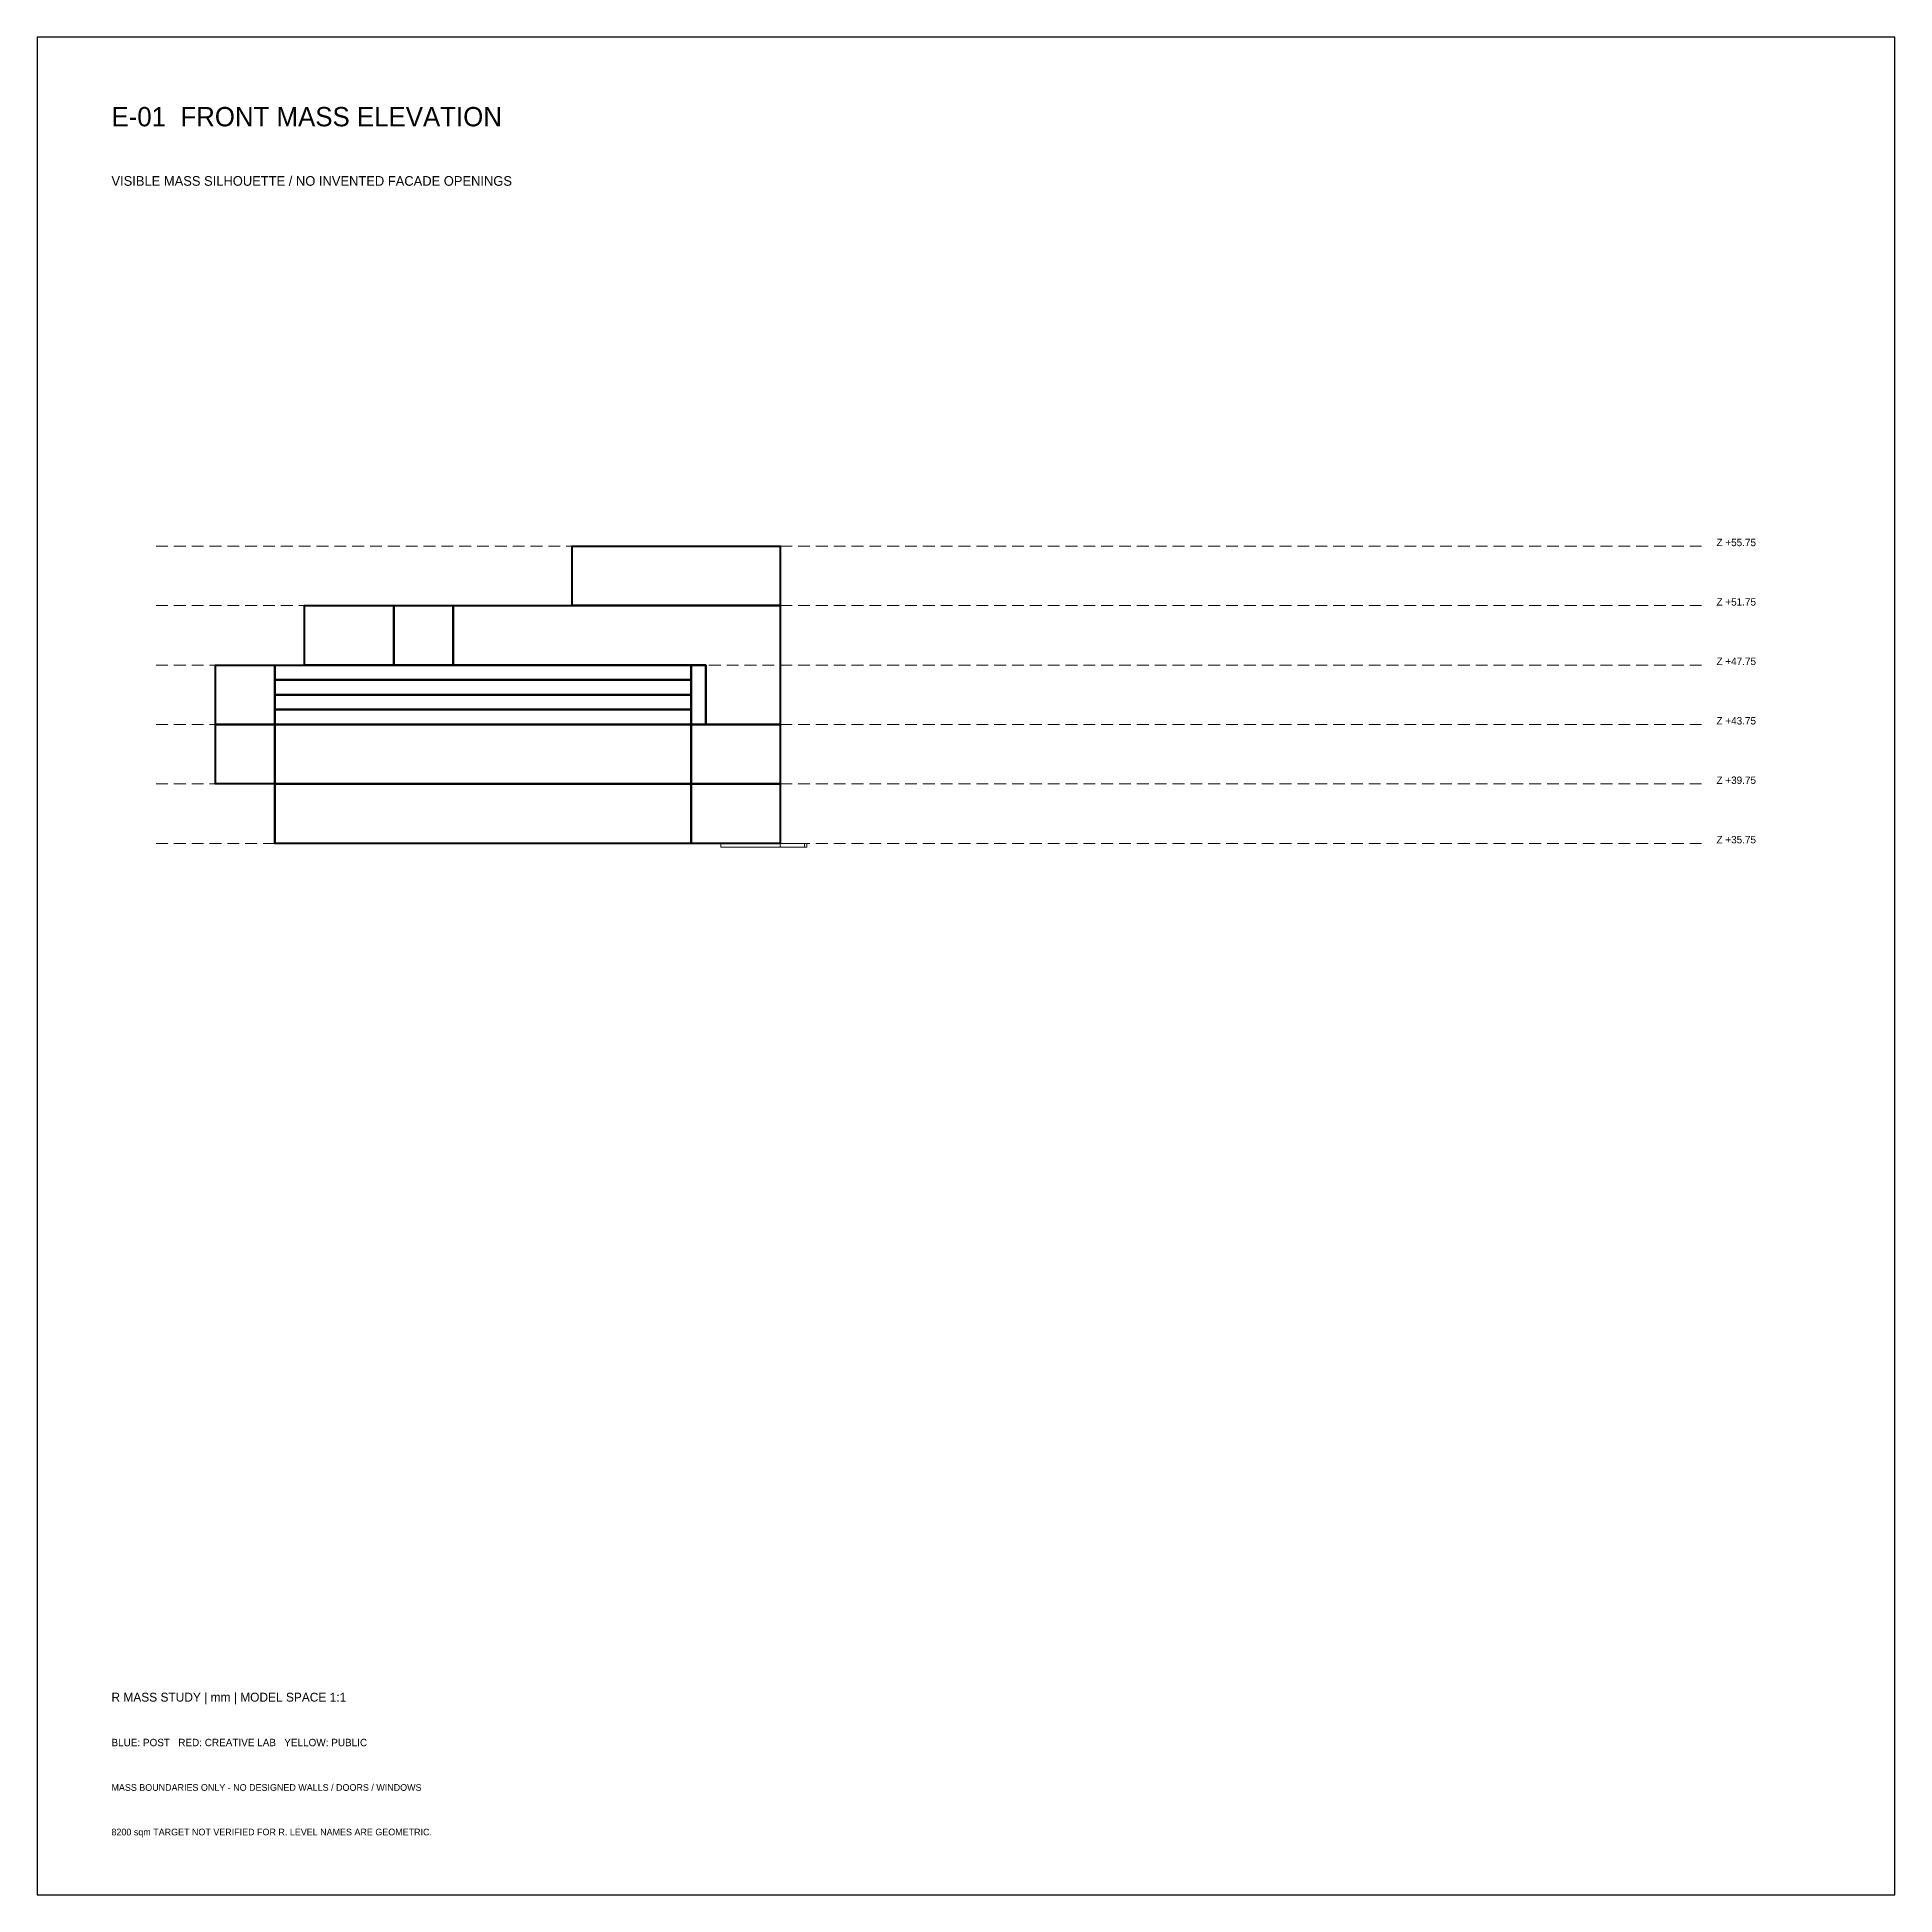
# Model space of a CAD drawing. Header units: millimetres. Extents: x -33468 to 375000, y -515000 to 30000.
# Drawn here: x -30000 to 95000, y -515000 to -390000 of the extents above; entities that cross this region are included whole.
import ezdxf

# ---------------------------------------------------------------- set-up
doc = ezdxf.new("R2010")
doc.units = ezdxf.units.MM
doc.linetypes.add('R_DASHED', pattern=[1200, 800, -400])
for name, color, linetype, lineweight in [('DATUM', 8, 'R_DASHED', 13), ('FRAME', 7, 'Continuous', 25), ('LAB', 1, 'Continuous', 40), ('POST', 5, 'Continuous', 40), ('PUBLIC', 2, 'Continuous', 18), ('TEXT', 7, 'Continuous', 18)]:
    doc.layers.add(name, color=color, linetype=linetype, lineweight=lineweight)

msp = doc.modelspace()

# ---------------------------------------------------------------- linework, layer by layer
at = {"layer": 'DATUM'}
for points in [[(-22000, -424250), (82000, -424250)], [(-22000, -428250), (82000, -428250)], [(-22000, -432250), (82000, -432250)], [(-22000, -436250), (82000, -436250)], [(-22000, -440250), (82000, -440250)], [(-22000, -444250), (82000, -444250)]]:
    msp.add_lwpolyline(points, dxfattribs=at)
at = {"layer": 'FRAME'}
msp.add_lwpolyline([(-30000, -515000), (95000, -515000), (95000, -390000), (-30000, -390000)], close=True, dxfattribs=at)
at = {"layer": 'LAB'}
for points in [[(7000, -424250), (7500, -424250), (8000, -424250), (8500, -424250), (9000, -424250), (9500, -424250), (10000, -424250), (10500, -424250), (11000, -424250), (14000, -424250), (14000, -424250), (15000, -424250), (16000, -424250), (20000, -424250), (20000, -428250), (16000, -428250), (15000, -428250), (14000, -428250), (14000, -428250), (11000, -428250), (10500, -428250), (10000, -428250), (9500, -428250), (9000, -428250), (8500, -428250), (8000, -428250), (7500, -428250), (7000, -428250), (6500, -428250), (6000, -428250), (6000, -424250), (6500, -424250)], [(-6000, -428250), (-6000, -432250), (-8000, -432250), (-12000, -432250), (-12000, -428250), (-8000, -428250)], [(-6000, -432250), (-6000, -428250), (-5000, -428250), (-3000, -428250), (-2000, -428250), (-2000, -432250), (-3000, -432250), (-5000, -432250)], [(2500, -432250), (2000, -432250), (1500, -432250), (1000, -432250), (500, -432250), (0, -432250), (-500, -432250), (-1000, -432250), (-2000, -432250), (-2000, -428250), (-1000, -428250), (-500, -428250), (0, -428250), (500, -428250), (1000, -428250), (1500, -428250), (2000, -428250), (2500, -428250), (3000, -428250), (3500, -428250), (4000, -428250), (4500, -428250), (5000, -428250), (5500, -428250), (6000, -428250), (6500, -428250), (7000, -428250), (7500, -428250), (8000, -428250), (8500, -428250), (9000, -428250), (9500, -428250), (10000, -428250), (10500, -428250), (11000, -428250), (14000, -428250), (14000, -428250), (15000, -428250), (16000, -428250), (20000, -428250), (20000, -432250), (20000, -433250), (20000, -434250), (20000, -435250), (20000, -436250), (16000, -436250), (15000, -436250), (15000, -435250), (15000, -434250), (15000, -433250), (15000, -432250), (14000, -432250), (14000, -432250), (11000, -432250), (10500, -432250), (10000, -432250), (9500, -432250), (9000, -432250), (8500, -432250), (8000, -432250), (7500, -432250), (7000, -432250), (6500, -432250), (6000, -432250), (5500, -432250), (5000, -432250), (4500, -432250), (4000, -432250), (3500, -432250), (3000, -432250)], [(14000, -436250), (14000, -435250), (14000, -434250), (14000, -433250), (14000, -432250), (15000, -432250), (15000, -433250), (15000, -434250), (15000, -435250), (15000, -436250)]]:
    msp.add_lwpolyline(points, close=True, dxfattribs=at)
at = {"layer": 'POST'}
for points in [[(-18000, -434250), (-18000, -433250), (-18000, -432250), (-14000, -432250), (-14000, -432250), (-14000, -433250), (-14000, -434250), (-14000, -435250), (-14000, -436250), (-14000, -436250), (-18000, -436250), (-18000, -435250)], [(-1000, -433250), (-2000, -433250), (-3000, -433250), (-5000, -433250), (-6000, -433250), (-8000, -433250), (-12000, -433250), (-14000, -433250), (-14000, -432250), (-12000, -432250), (-8000, -432250), (-6000, -432250), (-5000, -432250), (-3000, -432250), (-2000, -432250), (-1000, -432250), (-500, -432250), (0, -432250), (500, -432250), (1000, -432250), (1500, -432250), (2000, -432250), (2500, -432250), (3000, -432250), (3500, -432250), (4000, -432250), (4500, -432250), (5000, -432250), (5500, -432250), (6000, -432250), (6500, -432250), (7000, -432250), (7500, -432250), (8000, -432250), (8500, -432250), (9000, -432250), (9500, -432250), (10000, -432250), (10500, -432250), (11000, -432250), (14000, -432250), (14000, -432250), (14000, -433250), (14000, -433250), (11000, -433250), (10500, -433250), (10000, -433250), (9500, -433250), (9000, -433250), (8500, -433250), (8000, -433250), (7500, -433250), (7000, -433250), (6500, -433250), (6000, -433250), (5500, -433250), (5000, -433250), (4500, -433250), (4000, -433250), (3500, -433250), (3000, -433250), (2500, -433250), (2000, -433250), (1500, -433250), (1000, -433250), (500, -433250), (0, -433250), (-500, -433250)], [(-1000, -434250), (-2000, -434250), (-3000, -434250), (-5000, -434250), (-6000, -434250), (-8000, -434250), (-12000, -434250), (-14000, -434250), (-14000, -433250), (-12000, -433250), (-8000, -433250), (-6000, -433250), (-5000, -433250), (-3000, -433250), (-2000, -433250), (-1000, -433250), (-500, -433250), (0, -433250), (500, -433250), (1000, -433250), (1500, -433250), (2000, -433250), (2500, -433250), (3000, -433250), (3500, -433250), (4000, -433250), (4500, -433250), (5000, -433250), (5500, -433250), (6000, -433250), (6500, -433250), (7000, -433250), (7500, -433250), (8000, -433250), (8500, -433250), (9000, -433250), (9500, -433250), (10000, -433250), (10500, -433250), (11000, -433250), (14000, -433250), (14000, -433250), (14000, -434250), (14000, -434250), (11000, -434250), (10500, -434250), (10000, -434250), (9500, -434250), (9000, -434250), (8500, -434250), (8000, -434250), (7500, -434250), (7000, -434250), (6500, -434250), (6000, -434250), (5500, -434250), (5000, -434250), (4500, -434250), (4000, -434250), (3500, -434250), (3000, -434250), (2500, -434250), (2000, -434250), (1500, -434250), (1000, -434250), (500, -434250), (0, -434250), (-500, -434250)], [(-1000, -435250), (-2000, -435250), (-3000, -435250), (-5000, -435250), (-6000, -435250), (-8000, -435250), (-12000, -435250), (-14000, -435250), (-14000, -434250), (-12000, -434250), (-8000, -434250), (-6000, -434250), (-5000, -434250), (-3000, -434250), (-2000, -434250), (-1000, -434250), (-500, -434250), (0, -434250), (500, -434250), (1000, -434250), (1500, -434250), (2000, -434250), (2500, -434250), (3000, -434250), (3500, -434250), (4000, -434250), (4500, -434250), (5000, -434250), (5500, -434250), (6000, -434250), (6500, -434250), (7000, -434250), (7500, -434250), (8000, -434250), (8500, -434250), (9000, -434250), (9500, -434250), (10000, -434250), (10500, -434250), (11000, -434250), (14000, -434250), (14000, -434250), (14000, -435250), (14000, -435250), (11000, -435250), (10500, -435250), (10000, -435250), (9500, -435250), (9000, -435250), (8500, -435250), (8000, -435250), (7500, -435250), (7000, -435250), (6500, -435250), (6000, -435250), (5500, -435250), (5000, -435250), (4500, -435250), (4000, -435250), (3500, -435250), (3000, -435250), (2500, -435250), (2000, -435250), (1500, -435250), (1000, -435250), (500, -435250), (0, -435250), (-500, -435250)], [(-18000, -438125), (-18000, -438088), (-18000, -438062), (-18000, -438025), (-18000, -438000), (-18000, -437962), (-18000, -437938), (-18000, -437900), (-18000, -437875), (-18000, -437838), (-18000, -437812), (-18000, -437775), (-18000, -437750), (-18000, -437712), (-18000, -437688), (-18000, -437650), (-18000, -437625), (-18000, -437588), (-18000, -437562), (-18000, -437525), (-18000, -437500), (-18000, -437500), (-18000, -437462), (-18000, -437438), (-18000, -437400), (-18000, -437375), (-18000, -437338), (-18000, -437312), (-18000, -437275), (-18000, -437250), (-18000, -437250), (-18000, -437212), (-18000, -437188), (-18000, -437150), (-18000, -437125), (-18000, -437088), (-18000, -437062), (-18000, -437025), (-18000, -437000), (-18000, -436962), (-18000, -436938), (-18000, -436900), (-18000, -436875), (-18000, -436838), (-18000, -436812), (-18000, -436775), (-18000, -436750), (-18000, -436712), (-18000, -436688), (-18000, -436650), (-18000, -436625), (-18000, -436588), (-18000, -436562), (-18000, -436525), (-18000, -436500), (-18000, -436500), (-18000, -436462), (-18000, -436438), (-18000, -436375), (-18000, -436312), (-18000, -436250), (-14000, -436250), (-14000, -436312), (-14000, -436375), (-14000, -436438), (-14000, -436462), (-14000, -436500), (-14000, -436500), (-14000, -436525), (-14000, -436562), (-14000, -436588), (-14000, -436625), (-14000, -436650), (-14000, -436688), (-14000, -436712), (-14000, -436750), (-14000, -436775), (-14000, -436812), (-14000, -436838), (-14000, -436875), (-14000, -436900), (-14000, -436938), (-14000, -436962), (-14000, -437000), (-14000, -437025), (-14000, -437062), (-14000, -437088), (-14000, -437125), (-14000, -437150), (-14000, -437188), (-14000, -437212), (-14000, -437250), (-14000, -437250), (-14000, -437275), (-14000, -437312), (-14000, -437338), (-14000, -437375), (-14000, -437400), (-14000, -437438), (-14000, -437462), (-14000, -437500), (-14000, -437500), (-14000, -437525), (-14000, -437562), (-14000, -437588), (-14000, -437625), (-14000, -437650), (-14000, -437688), (-14000, -437712), (-14000, -437750), (-14000, -437775), (-14000, -437812), (-14000, -437838), (-14000, -437875), (-14000, -437900), (-14000, -437938), (-14000, -437962), (-14000, -438000), (-14000, -438025), (-14000, -438062), (-14000, -438088), (-14000, -438125), (-14000, -438150), (-14000, -438188), (-14000, -438212), (-14000, -438250), (-14000, -438250), (-14000, -438275), (-14000, -438312), (-14000, -438338), (-14000, -438375), (-14000, -438400), (-14000, -438438), (-14000, -438462), (-14000, -438500), (-14000, -438500), (-14000, -438525), (-14000, -438562), (-14000, -438588), (-14000, -438625), (-14000, -438650), (-14000, -438688), (-14000, -438712), (-14000, -438750), (-14000, -438775), (-14000, -438812), (-14000, -438838), (-14000, -438875), (-14000, -438900), (-14000, -438938), (-14000, -438962), (-14000, -439000), (-14000, -439025), (-14000, -439062), (-14000, -439088), (-14000, -439125), (-14000, -439150), (-14000, -439188), (-14000, -439212), (-14000, -439250), (-14000, -439250), (-14000, -439275), (-14000, -439312), (-14000, -439338), (-14000, -439375), (-14000, -439400), (-14000, -439438), (-14000, -439462), (-14000, -439500), (-14000, -439500), (-14000, -439525), (-14000, -439562), (-14000, -439588), (-14000, -439625), (-14000, -439650), (-14000, -439688), (-14000, -439712), (-14000, -439750), (-14000, -439775), (-14000, -439812), (-14000, -439838), (-14000, -439875), (-14000, -439900), (-14000, -439938), (-14000, -439962), (-14000, -440000), (-14000, -440025), (-14000, -440062), (-14000, -440088), (-14000, -440125), (-14000, -440150), (-14000, -440188), (-14000, -440212), (-14000, -440250), (-18000, -440250), (-18000, -440212), (-18000, -440188), (-18000, -440150), (-18000, -440125), (-18000, -440088), (-18000, -440062), (-18000, -440025), (-18000, -440000), (-18000, -439962), (-18000, -439938), (-18000, -439900), (-18000, -439875), (-18000, -439838), (-18000, -439812), (-18000, -439775), (-18000, -439750), (-18000, -439712), (-18000, -439688), (-18000, -439650), (-18000, -439625), (-18000, -439588), (-18000, -439562), (-18000, -439525), (-18000, -439500), (-18000, -439500), (-18000, -439462), (-18000, -439438), (-18000, -439400), (-18000, -439375), (-18000, -439338), (-18000, -439312), (-18000, -439275), (-18000, -439250), (-18000, -439250), (-18000, -439212), (-18000, -439188), (-18000, -439150), (-18000, -439125), (-18000, -439088), (-18000, -439062), (-18000, -439025), (-18000, -439000), (-18000, -438962), (-18000, -438938), (-18000, -438900), (-18000, -438875), (-18000, -438838), (-18000, -438812), (-18000, -438775), (-18000, -438750), (-18000, -438712), (-18000, -438688), (-18000, -438650), (-18000, -438625), (-18000, -438588), (-18000, -438562), (-18000, -438525), (-18000, -438500), (-18000, -438500), (-18000, -438462), (-18000, -438438), (-18000, -438400), (-18000, -438375), (-18000, -438338), (-18000, -438312), (-18000, -438275), (-18000, -438250), (-18000, -438250), (-18000, -438212), (-18000, -438188), (-18000, -438150)], [(-1000, -436250), (-2000, -436250), (-3000, -436250), (-5000, -436250), (-6000, -436250), (-8000, -436250), (-12000, -436250), (-14000, -436250), (-14000, -435250), (-12000, -435250), (-8000, -435250), (-6000, -435250), (-5000, -435250), (-3000, -435250), (-2000, -435250), (-1000, -435250), (-500, -435250), (0, -435250), (500, -435250), (1000, -435250), (1500, -435250), (2000, -435250), (2500, -435250), (3000, -435250), (3500, -435250), (4000, -435250), (4500, -435250), (5000, -435250), (5500, -435250), (6000, -435250), (6500, -435250), (7000, -435250), (7500, -435250), (8000, -435250), (8500, -435250), (9000, -435250), (9500, -435250), (10000, -435250), (10500, -435250), (11000, -435250), (14000, -435250), (14000, -435250), (14000, -436250), (14000, -436250), (11000, -436250), (10500, -436250), (10000, -436250), (9500, -436250), (9000, -436250), (8500, -436250), (8000, -436250), (7500, -436250), (7000, -436250), (6500, -436250), (6000, -436250), (5500, -436250), (5000, -436250), (4500, -436250), (4000, -436250), (3500, -436250), (3000, -436250), (2500, -436250), (2000, -436250), (1500, -436250), (1000, -436250), (500, -436250), (0, -436250), (-500, -436250)], [(-14000, -438962), (-14000, -438938), (-14000, -438900), (-14000, -438875), (-14000, -438838), (-14000, -438812), (-14000, -438775), (-14000, -438750), (-14000, -438712), (-14000, -438688), (-14000, -438650), (-14000, -438625), (-14000, -438588), (-14000, -438562), (-14000, -438525), (-14000, -438500), (-14000, -438500), (-14000, -438462), (-14000, -438438), (-14000, -438400), (-14000, -438375), (-14000, -438338), (-14000, -438312), (-14000, -438275), (-14000, -438250), (-14000, -438250), (-14000, -438212), (-14000, -438188), (-14000, -438150), (-14000, -438125), (-14000, -438088), (-14000, -438062), (-14000, -438025), (-14000, -438000), (-14000, -437962), (-14000, -437938), (-14000, -437900), (-14000, -437875), (-14000, -437838), (-14000, -437812), (-14000, -437775), (-14000, -437750), (-14000, -437712), (-14000, -437688), (-14000, -437650), (-14000, -437625), (-14000, -437588), (-14000, -437562), (-14000, -437525), (-14000, -437500), (-14000, -437500), (-14000, -437462), (-14000, -437438), (-14000, -437400), (-14000, -437375), (-14000, -437338), (-14000, -437312), (-14000, -437275), (-14000, -437250), (-14000, -437250), (-14000, -437212), (-14000, -437188), (-14000, -437150), (-14000, -437125), (-14000, -437088), (-14000, -437062), (-14000, -437025), (-14000, -437000), (-14000, -436962), (-14000, -436938), (-14000, -436900), (-14000, -436875), (-14000, -436838), (-14000, -436812), (-14000, -436775), (-14000, -436750), (-14000, -436712), (-14000, -436688), (-14000, -436650), (-14000, -436625), (-14000, -436588), (-14000, -436562), (-14000, -436525), (-14000, -436500), (-14000, -436500), (-14000, -436462), (-14000, -436438), (-14000, -436375), (-14000, -436312), (-14000, -436250), (-14000, -436250), (-14000, -436312), (-14000, -436375), (-14000, -436438), (-14000, -436462), (-14000, -436500), (-14000, -436500), (-14000, -436525), (-14000, -436562), (-14000, -436588), (-14000, -436625), (-14000, -436650), (-14000, -436688), (-14000, -436712), (-14000, -436750), (-14000, -436775), (-14000, -436812), (-14000, -436838), (-14000, -436875), (-14000, -436900), (-14000, -436938), (-14000, -436962), (-14000, -437000), (-14000, -437025), (-14000, -437062), (-14000, -437088), (-14000, -437125), (-14000, -437150), (-14000, -437188), (-14000, -437212), (-14000, -437250), (-14000, -437250), (-14000, -437275), (-14000, -437312), (-14000, -437338), (-14000, -437375), (-14000, -437400), (-14000, -437438), (-14000, -437462), (-14000, -437500), (-14000, -437500), (-14000, -437525), (-14000, -437562), (-14000, -437588), (-14000, -437625), (-14000, -437650), (-14000, -437688), (-14000, -437712), (-14000, -437750), (-14000, -437775), (-14000, -437812), (-14000, -437838), (-14000, -437875), (-14000, -437900), (-14000, -437938), (-14000, -437962), (-14000, -438000), (-14000, -438025), (-14000, -438062), (-14000, -438088), (-14000, -438125), (-14000, -438150), (-14000, -438188), (-14000, -438212), (-14000, -438250), (-14000, -438250), (-14000, -438275), (-14000, -438312), (-14000, -438338), (-14000, -438375), (-14000, -438400), (-14000, -438438), (-14000, -438462), (-14000, -438500), (-14000, -438500), (-14000, -438525), (-14000, -438562), (-14000, -438588), (-14000, -438625), (-14000, -438650), (-14000, -438688), (-14000, -438712), (-14000, -438750), (-14000, -438775), (-14000, -438812), (-14000, -438838), (-14000, -438875), (-14000, -438900), (-14000, -438938), (-14000, -438962), (-14000, -439000), (-14000, -439025), (-14000, -439062), (-14000, -439088), (-14000, -439125), (-14000, -439150), (-14000, -439188), (-14000, -439212), (-14000, -439250), (-14000, -439250), (-14000, -439275), (-14000, -439312), (-14000, -439338), (-14000, -439375), (-14000, -439400), (-14000, -439438), (-14000, -439462), (-14000, -439500), (-14000, -439500), (-14000, -439525), (-14000, -439562), (-14000, -439588), (-14000, -439625), (-14000, -439650), (-14000, -439688), (-14000, -439712), (-14000, -439750), (-14000, -439775), (-14000, -439812), (-14000, -439838), (-14000, -439875), (-14000, -439900), (-14000, -439938), (-14000, -439962), (-14000, -440000), (-14000, -440025), (-14000, -440062), (-14000, -440088), (-14000, -440125), (-14000, -440150), (-14000, -440188), (-14000, -440212), (-14000, -440250), (-14000, -440250), (-14000, -440212), (-14000, -440188), (-14000, -440150), (-14000, -440125), (-14000, -440088), (-14000, -440062), (-14000, -440025), (-14000, -440000), (-14000, -439962), (-14000, -439938), (-14000, -439900), (-14000, -439875), (-14000, -439838), (-14000, -439812), (-14000, -439775), (-14000, -439750), (-14000, -439712), (-14000, -439688), (-14000, -439650), (-14000, -439625), (-14000, -439588), (-14000, -439562), (-14000, -439525), (-14000, -439500), (-14000, -439500), (-14000, -439462), (-14000, -439438), (-14000, -439400), (-14000, -439375), (-14000, -439338), (-14000, -439312), (-14000, -439275), (-14000, -439250), (-14000, -439250), (-14000, -439212), (-14000, -439188), (-14000, -439150), (-14000, -439125), (-14000, -439088), (-14000, -439062), (-14000, -439025), (-14000, -439000)], [(-14000, -440000), (-14000, -439962), (-14000, -439938), (-14000, -439900), (-14000, -439875), (-14000, -439838), (-14000, -439812), (-14000, -439775), (-14000, -439750), (-14000, -439712), (-14000, -439688), (-14000, -439650), (-14000, -439625), (-14000, -439588), (-14000, -439562), (-14000, -439525), (-14000, -439500), (-14000, -439500), (-14000, -439462), (-14000, -439438), (-14000, -439400), (-14000, -439375), (-14000, -439338), (-14000, -439312), (-14000, -439275), (-14000, -439250), (-14000, -439250), (-14000, -439212), (-14000, -439188), (-14000, -439150), (-14000, -439125), (-14000, -439088), (-14000, -439062), (-14000, -439025), (-14000, -439000), (-14000, -438962), (-14000, -438938), (-14000, -438900), (-14000, -438875), (-14000, -438838), (-14000, -438812), (-14000, -438775), (-14000, -438750), (-14000, -438712), (-14000, -438688), (-14000, -438650), (-14000, -438625), (-14000, -438588), (-14000, -438562), (-14000, -438525), (-14000, -438500), (-14000, -438500), (-14000, -438462), (-14000, -438438), (-14000, -438400), (-14000, -438375), (-14000, -438338), (-14000, -438312), (-14000, -438275), (-14000, -438250), (-14000, -438250), (-14000, -438212), (-14000, -438188), (-14000, -438150), (-14000, -438125), (-14000, -438088), (-14000, -438062), (-14000, -438025), (-14000, -438000), (-14000, -437962), (-14000, -437938), (-14000, -437900), (-14000, -437875), (-14000, -437838), (-14000, -437812), (-14000, -437775), (-14000, -437750), (-14000, -437712), (-14000, -437688), (-14000, -437650), (-14000, -437625), (-14000, -437588), (-14000, -437562), (-14000, -437525), (-14000, -437500), (-14000, -437500), (-14000, -437462), (-14000, -437438), (-14000, -437400), (-14000, -437375), (-14000, -437338), (-14000, -437312), (-14000, -437275), (-14000, -437250), (-14000, -437250), (-14000, -437212), (-14000, -437188), (-14000, -437150), (-14000, -437125), (-14000, -437088), (-14000, -437062), (-14000, -437025), (-14000, -437000), (-14000, -436962), (-14000, -436938), (-14000, -436900), (-14000, -436875), (-14000, -436838), (-14000, -436812), (-14000, -436775), (-14000, -436750), (-14000, -436712), (-14000, -436688), (-14000, -436650), (-14000, -436625), (-14000, -436588), (-14000, -436562), (-14000, -436525), (-14000, -436500), (-14000, -436500), (-14000, -436462), (-14000, -436438), (-14000, -436375), (-14000, -436312), (-14000, -436250), (-12000, -436250), (-8000, -436250), (-6000, -436250), (-5000, -436250), (-3000, -436250), (-2000, -436250), (-1000, -436250), (-500, -436250), (0, -436250), (500, -436250), (1000, -436250), (1500, -436250), (2000, -436250), (2500, -436250), (3000, -436250), (3500, -436250), (4000, -436250), (4500, -436250), (5000, -436250), (5500, -436250), (6000, -436250), (6500, -436250), (7000, -436250), (7500, -436250), (8000, -436250), (8500, -436250), (9000, -436250), (9500, -436250), (10000, -436250), (10500, -436250), (11000, -436250), (14000, -436250), (14000, -436312), (14000, -436375), (14000, -436438), (14000, -436462), (14000, -436500), (14000, -436500), (14000, -436525), (14000, -436562), (14000, -436588), (14000, -436625), (14000, -436650), (14000, -436688), (14000, -436712), (14000, -436750), (14000, -436775), (14000, -436812), (14000, -436838), (14000, -436875), (14000, -436900), (14000, -436938), (14000, -436962), (14000, -437000), (14000, -437025), (14000, -437062), (14000, -437088), (14000, -437125), (14000, -437150), (14000, -437188), (14000, -437212), (14000, -437250), (14000, -437250), (14000, -437275), (14000, -437312), (14000, -437338), (14000, -437375), (14000, -437400), (14000, -437438), (14000, -437462), (14000, -437500), (14000, -437500), (14000, -437525), (14000, -437562), (14000, -437588), (14000, -437625), (14000, -437650), (14000, -437688), (14000, -437712), (14000, -437750), (14000, -437775), (14000, -437812), (14000, -437838), (14000, -437875), (14000, -437900), (14000, -437938), (14000, -437962), (14000, -438000), (14000, -438025), (14000, -438062), (14000, -438088), (14000, -438125), (14000, -438150), (14000, -438188), (14000, -438212), (14000, -438250), (14000, -438250), (14000, -438275), (14000, -438312), (14000, -438338), (14000, -438375), (14000, -438400), (14000, -438438), (14000, -438462), (14000, -438500), (14000, -438500), (14000, -438525), (14000, -438562), (14000, -438588), (14000, -438625), (14000, -438650), (14000, -438688), (14000, -438712), (14000, -438750), (14000, -438775), (14000, -438812), (14000, -438838), (14000, -438875), (14000, -438900), (14000, -438938), (14000, -438962), (14000, -439000), (14000, -439025), (14000, -439062), (14000, -439088), (14000, -439125), (14000, -439150), (14000, -439188), (14000, -439212), (14000, -439250), (14000, -439250), (14000, -439275), (14000, -439312), (14000, -439338), (14000, -439375), (14000, -439400), (14000, -439438), (14000, -439462), (14000, -439500), (14000, -439500), (14000, -439525), (14000, -439562), (14000, -439588), (14000, -439625), (14000, -439650), (14000, -439688), (14000, -439712), (14000, -439750), (14000, -439775), (14000, -439812), (14000, -439838), (14000, -439875), (14000, -439900), (14000, -439938), (14000, -439962), (14000, -440000), (14000, -440025), (14000, -440062), (14000, -440088), (14000, -440125), (14000, -440150), (14000, -440188), (14000, -440212), (14000, -440250), (11000, -440250), (10500, -440250), (10000, -440250), (9500, -440250), (9000, -440250), (8500, -440250), (8000, -440250), (7500, -440250), (7000, -440250), (6500, -440250), (6000, -440250), (5500, -440250), (5000, -440250), (4500, -440250), (4000, -440250), (3500, -440250), (3000, -440250), (2500, -440250), (2000, -440250), (1500, -440250), (1000, -440250), (500, -440250), (0, -440250), (-500, -440250), (-1000, -440250), (-2000, -440250), (-3000, -440250), (-5000, -440250), (-6000, -440250), (-8000, -440250), (-12000, -440250), (-14000, -440250), (-14000, -440212), (-14000, -440188), (-14000, -440150), (-14000, -440125), (-14000, -440088), (-14000, -440062), (-14000, -440025)], [(14000, -438900), (14000, -438875), (14000, -438838), (14000, -438812), (14000, -438775), (14000, -438750), (14000, -438712), (14000, -438688), (14000, -438650), (14000, -438625), (14000, -438588), (14000, -438562), (14000, -438525), (14000, -438500), (14000, -438500), (14000, -438462), (14000, -438438), (14000, -438400), (14000, -438375), (14000, -438338), (14000, -438312), (14000, -438275), (14000, -438250), (14000, -438250), (14000, -438212), (14000, -438188), (14000, -438150), (14000, -438125), (14000, -438088), (14000, -438062), (14000, -438025), (14000, -438000), (14000, -437962), (14000, -437938), (14000, -437900), (14000, -437875), (14000, -437838), (14000, -437812), (14000, -437775), (14000, -437750), (14000, -437712), (14000, -437688), (14000, -437650), (14000, -437625), (14000, -437588), (14000, -437562), (14000, -437525), (14000, -437500), (14000, -437500), (14000, -437462), (14000, -437438), (14000, -437400), (14000, -437375), (14000, -437338), (14000, -437312), (14000, -437275), (14000, -437250), (14000, -437250), (14000, -437212), (14000, -437188), (14000, -437150), (14000, -437125), (14000, -437088), (14000, -437062), (14000, -437025), (14000, -437000), (14000, -436962), (14000, -436938), (14000, -436900), (14000, -436875), (14000, -436838), (14000, -436812), (14000, -436775), (14000, -436750), (14000, -436712), (14000, -436688), (14000, -436650), (14000, -436625), (14000, -436588), (14000, -436562), (14000, -436525), (14000, -436500), (14000, -436500), (14000, -436462), (14000, -436438), (14000, -436375), (14000, -436312), (14000, -436250), (14000, -436250), (15000, -436250), (16000, -436250), (20000, -436250), (20000, -436312), (20000, -436375), (20000, -436438), (20000, -436462), (20000, -436500), (20000, -436500), (20000, -436525), (20000, -436562), (20000, -436588), (20000, -436625), (20000, -436650), (20000, -436688), (20000, -436712), (20000, -436750), (20000, -436775), (20000, -436812), (20000, -436838), (20000, -436875), (20000, -436900), (20000, -436938), (20000, -436962), (20000, -437000), (20000, -437025), (20000, -437062), (20000, -437088), (20000, -437125), (20000, -437150), (20000, -437188), (20000, -437212), (20000, -437250), (20000, -437250), (20000, -437275), (20000, -437312), (20000, -437338), (20000, -437375), (20000, -437400), (20000, -437438), (20000, -437462), (20000, -437500), (20000, -437500), (20000, -437525), (20000, -437562), (20000, -437588), (20000, -437625), (20000, -437650), (20000, -437688), (20000, -437712), (20000, -437750), (20000, -437775), (20000, -437812), (20000, -437838), (20000, -437875), (20000, -437900), (20000, -437938), (20000, -437962), (20000, -438000), (20000, -438025), (20000, -438062), (20000, -438088), (20000, -438125), (20000, -438150), (20000, -438188), (20000, -438212), (20000, -438250), (20000, -438250), (20000, -438275), (20000, -438312), (20000, -438338), (20000, -438375), (20000, -438400), (20000, -438438), (20000, -438462), (20000, -438500), (20000, -438500), (20000, -438525), (20000, -438562), (20000, -438588), (20000, -438625), (20000, -438650), (20000, -438688), (20000, -438712), (20000, -438750), (20000, -438775), (20000, -438812), (20000, -438838), (20000, -438875), (20000, -438900), (20000, -438938), (20000, -438962), (20000, -439000), (20000, -439025), (20000, -439062), (20000, -439088), (20000, -439125), (20000, -439150), (20000, -439188), (20000, -439212), (20000, -439250), (20000, -439250), (20000, -439275), (20000, -439312), (20000, -439338), (20000, -439375), (20000, -439400), (20000, -439438), (20000, -439462), (20000, -439500), (20000, -439500), (20000, -439525), (20000, -439562), (20000, -439588), (20000, -439625), (20000, -439650), (20000, -439688), (20000, -439712), (20000, -439750), (20000, -439775), (20000, -439812), (20000, -439838), (20000, -439875), (20000, -439900), (20000, -439938), (20000, -439962), (20000, -440000), (20000, -440025), (20000, -440062), (20000, -440088), (20000, -440125), (20000, -440150), (20000, -440188), (20000, -440212), (20000, -440250), (16000, -440250), (15000, -440250), (14000, -440250), (14000, -440250), (14000, -440212), (14000, -440188), (14000, -440150), (14000, -440125), (14000, -440088), (14000, -440062), (14000, -440025), (14000, -440000), (14000, -439962), (14000, -439938), (14000, -439900), (14000, -439875), (14000, -439838), (14000, -439812), (14000, -439775), (14000, -439750), (14000, -439712), (14000, -439688), (14000, -439650), (14000, -439625), (14000, -439588), (14000, -439562), (14000, -439525), (14000, -439500), (14000, -439500), (14000, -439462), (14000, -439438), (14000, -439400), (14000, -439375), (14000, -439338), (14000, -439312), (14000, -439275), (14000, -439250), (14000, -439250), (14000, -439212), (14000, -439188), (14000, -439150), (14000, -439125), (14000, -439088), (14000, -439062), (14000, -439025), (14000, -439000), (14000, -438962), (14000, -438938)], [(-14000, -442257), (-14000, -442250), (-14000, -442114), (-14000, -442107), (-14000, -441971), (-14000, -441964), (-14000, -441829), (-14000, -441821), (-14000, -441686), (-14000, -441679), (-14000, -441543), (-14000, -441536), (-14000, -441400), (-14000, -441393), (-14000, -441257), (-14000, -441250), (-14000, -441114), (-14000, -441107), (-14000, -440971), (-14000, -440964), (-14000, -440829), (-14000, -440821), (-14000, -440686), (-14000, -440679), (-14000, -440543), (-14000, -440536), (-14000, -440500), (-14000, -440400), (-14000, -440393), (-14000, -440338), (-14000, -440275), (-14000, -440250), (-14000, -440250), (-14000, -440275), (-14000, -440338), (-14000, -440393), (-14000, -440400), (-14000, -440500), (-14000, -440536), (-14000, -440543), (-14000, -440679), (-14000, -440686), (-14000, -440821), (-14000, -440829), (-14000, -440964), (-14000, -440971), (-14000, -441107), (-14000, -441114), (-14000, -441250), (-14000, -441257), (-14000, -441393), (-14000, -441400), (-14000, -441536), (-14000, -441543), (-14000, -441679), (-14000, -441686), (-14000, -441821), (-14000, -441829), (-14000, -441964), (-14000, -441971), (-14000, -442107), (-14000, -442114), (-14000, -442250), (-14000, -442257), (-14000, -442393), (-14000, -442400), (-14000, -442536), (-14000, -442543), (-14000, -442679), (-14000, -442686), (-14000, -442821), (-14000, -442829), (-14000, -442964), (-14000, -442971), (-14000, -443107), (-14000, -443114), (-14000, -443250), (-14000, -443257), (-14000, -443393), (-14000, -443400), (-14000, -443536), (-14000, -443543), (-14000, -443679), (-14000, -443686), (-14000, -443821), (-14000, -443829), (-14000, -443964), (-14000, -443971), (-14000, -444107), (-14000, -444114), (-14000, -444250), (-14000, -444250), (-14000, -444114), (-14000, -444107), (-14000, -443971), (-14000, -443964), (-14000, -443829), (-14000, -443821), (-14000, -443686), (-14000, -443679), (-14000, -443543), (-14000, -443536), (-14000, -443400), (-14000, -443393), (-14000, -443257), (-14000, -443250), (-14000, -443114), (-14000, -443107), (-14000, -442971), (-14000, -442964), (-14000, -442829), (-14000, -442821), (-14000, -442686), (-14000, -442679), (-14000, -442543), (-14000, -442536), (-14000, -442400), (-14000, -442393)], [(-14000, -443536), (-14000, -443400), (-14000, -443393), (-14000, -443257), (-14000, -443250), (-14000, -443114), (-14000, -443107), (-14000, -442971), (-14000, -442964), (-14000, -442829), (-14000, -442821), (-14000, -442686), (-14000, -442679), (-14000, -442543), (-14000, -442536), (-14000, -442400), (-14000, -442393), (-14000, -442257), (-14000, -442250), (-14000, -442114), (-14000, -442107), (-14000, -441971), (-14000, -441964), (-14000, -441829), (-14000, -441821), (-14000, -441686), (-14000, -441679), (-14000, -441543), (-14000, -441536), (-14000, -441400), (-14000, -441393), (-14000, -441257), (-14000, -441250), (-14000, -441114), (-14000, -441107), (-14000, -440971), (-14000, -440964), (-14000, -440829), (-14000, -440821), (-14000, -440686), (-14000, -440679), (-14000, -440543), (-14000, -440536), (-14000, -440500), (-14000, -440400), (-14000, -440393), (-14000, -440338), (-14000, -440275), (-14000, -440250), (-12000, -440250), (-8000, -440250), (-6000, -440250), (-5000, -440250), (-3000, -440250), (-2000, -440250), (-1000, -440250), (-500, -440250), (0, -440250), (500, -440250), (1000, -440250), (1500, -440250), (2000, -440250), (2500, -440250), (3000, -440250), (3500, -440250), (4000, -440250), (4500, -440250), (5000, -440250), (5500, -440250), (6000, -440250), (6500, -440250), (7000, -440250), (7500, -440250), (8000, -440250), (8500, -440250), (9000, -440250), (9500, -440250), (10000, -440250), (10500, -440250), (11000, -440250), (14000, -440250), (14000, -440275), (14000, -440338), (14000, -440393), (14000, -440400), (14000, -440500), (14000, -440536), (14000, -440543), (14000, -440679), (14000, -440686), (14000, -440821), (14000, -440829), (14000, -440964), (14000, -440971), (14000, -441107), (14000, -441114), (14000, -441250), (14000, -441257), (14000, -441393), (14000, -441400), (14000, -441536), (14000, -441543), (14000, -441679), (14000, -441686), (14000, -441821), (14000, -441829), (14000, -441964), (14000, -441971), (14000, -442107), (14000, -442114), (14000, -442250), (14000, -442257), (14000, -442393), (14000, -442400), (14000, -442536), (14000, -442543), (14000, -442679), (14000, -442686), (14000, -442821), (14000, -442829), (14000, -442964), (14000, -442971), (14000, -443107), (14000, -443114), (14000, -443250), (14000, -443257), (14000, -443393), (14000, -443400), (14000, -443536), (14000, -443543), (14000, -443679), (14000, -443686), (14000, -443821), (14000, -443829), (14000, -443964), (14000, -443971), (14000, -444107), (14000, -444114), (14000, -444250), (11000, -444250), (10500, -444250), (10000, -444250), (9500, -444250), (9000, -444250), (8500, -444250), (8000, -444250), (7500, -444250), (7000, -444250), (6500, -444250), (6000, -444250), (5500, -444250), (5000, -444250), (4500, -444250), (4000, -444250), (3500, -444250), (3000, -444250), (2500, -444250), (2000, -444250), (1500, -444250), (1000, -444250), (500, -444250), (0, -444250), (-500, -444250), (-1000, -444250), (-2000, -444250), (-3000, -444250), (-5000, -444250), (-6000, -444250), (-8000, -444250), (-12000, -444250), (-14000, -444250), (-14000, -444114), (-14000, -444107), (-14000, -443971), (-14000, -443964), (-14000, -443829), (-14000, -443821), (-14000, -443686), (-14000, -443679), (-14000, -443543)], [(14000, -444114), (14000, -444107), (14000, -443971), (14000, -443964), (14000, -443829), (14000, -443821), (14000, -443686), (14000, -443679), (14000, -443543), (14000, -443536), (14000, -443400), (14000, -443393), (14000, -443257), (14000, -443250), (14000, -443114), (14000, -443107), (14000, -442971), (14000, -442964), (14000, -442829), (14000, -442821), (14000, -442686), (14000, -442679), (14000, -442543), (14000, -442536), (14000, -442400), (14000, -442393), (14000, -442257), (14000, -442250), (14000, -442114), (14000, -442107), (14000, -441971), (14000, -441964), (14000, -441829), (14000, -441821), (14000, -441686), (14000, -441679), (14000, -441543), (14000, -441536), (14000, -441400), (14000, -441393), (14000, -441257), (14000, -441250), (14000, -441114), (14000, -441107), (14000, -440971), (14000, -440964), (14000, -440829), (14000, -440821), (14000, -440686), (14000, -440679), (14000, -440543), (14000, -440536), (14000, -440500), (14000, -440400), (14000, -440393), (14000, -440338), (14000, -440275), (14000, -440250), (14000, -440250), (15000, -440250), (16000, -440250), (20000, -440250), (20000, -440275), (20000, -440338), (20000, -440393), (20000, -440400), (20000, -440500), (20000, -440536), (20000, -440543), (20000, -440679), (20000, -440686), (20000, -440821), (20000, -440829), (20000, -440964), (20000, -440971), (20000, -441107), (20000, -441114), (20000, -441250), (20000, -441257), (20000, -441393), (20000, -441400), (20000, -441536), (20000, -441543), (20000, -441679), (20000, -441686), (20000, -441821), (20000, -441829), (20000, -441964), (20000, -441971), (20000, -442107), (20000, -442114), (20000, -442250), (20000, -442257), (20000, -442393), (20000, -442400), (20000, -442536), (20000, -442543), (20000, -442679), (20000, -442686), (20000, -442821), (20000, -442829), (20000, -442964), (20000, -442971), (20000, -443107), (20000, -443114), (20000, -443250), (20000, -443257), (20000, -443393), (20000, -443400), (20000, -443536), (20000, -443543), (20000, -443679), (20000, -443686), (20000, -443821), (20000, -443829), (20000, -443964), (20000, -443971), (20000, -444107), (20000, -444114), (20000, -444250), (16000, -444250), (15000, -444250), (14000, -444250), (14000, -444250)]]:
    msp.add_lwpolyline(points, close=True, dxfattribs=at)
at = {"layer": 'PUBLIC'}
for points in [[(-500, -440250), (-500, -440250), (0, -440250), (500, -440250), (500, -440250), (0, -440250)], [(20000, -444500), (16000, -444500), (16000, -444400), (16000, -444257), (16000, -444250), (20000, -444250), (20000, -444257), (20000, -444400)], [(20000, -444250), (20000, -444250), (16000, -444250), (16000, -444250)], [(21623, -444500), (20000, -444500), (20000, -444400), (20000, -444257), (20000, -444250), (21623, -444250), (21623, -444257), (21623, -444400)], [(21799, -444500), (21623, -444500), (21623, -444400), (21623, -444257), (21623, -444250), (21799, -444250), (21799, -444257), (21799, -444400)]]:
    msp.add_lwpolyline(points, close=True, dxfattribs=at)

# ---------------------------------------------------------------- texts
at = {"layer": 'TEXT'}
for s, height, p in [('E-01  FRONT MASS ELEVATION', 1300, (-25000, -396000)), ('VISIBLE MASS SILHOUETTE / NO INVENTED FACADE OPENINGS', 650, (-25000, -400000)), ('Z +55.75', 500, (83000, -424250)), ('Z +51.75', 500, (83000, -428250)), ('Z +47.75', 500, (83000, -432250)), ('Z +43.75', 500, (83000, -436250)), ('Z +39.75', 500, (83000, -440250)), ('Z +35.75', 500, (83000, -444250)), ('R MASS STUDY | mm | MODEL SPACE 1:1', 600, (-25000, -502000)), ('BLUE: POST   RED: CREATIVE LAB   YELLOW: PUBLIC', 500, (-25000, -505000)), ('MASS BOUNDARIES ONLY - NO DESIGNED WALLS / DOORS / WINDOWS', 450, (-25000, -508000)), ('8200 sqm TARGET NOT VERIFIED FOR R. LEVEL NAMES ARE GEOMETRIC.', 450, (-25000, -511000))]:
    msp.add_text(s, height=height, dxfattribs=at).set_placement(p)

doc.saveas('drawing.dxf')
